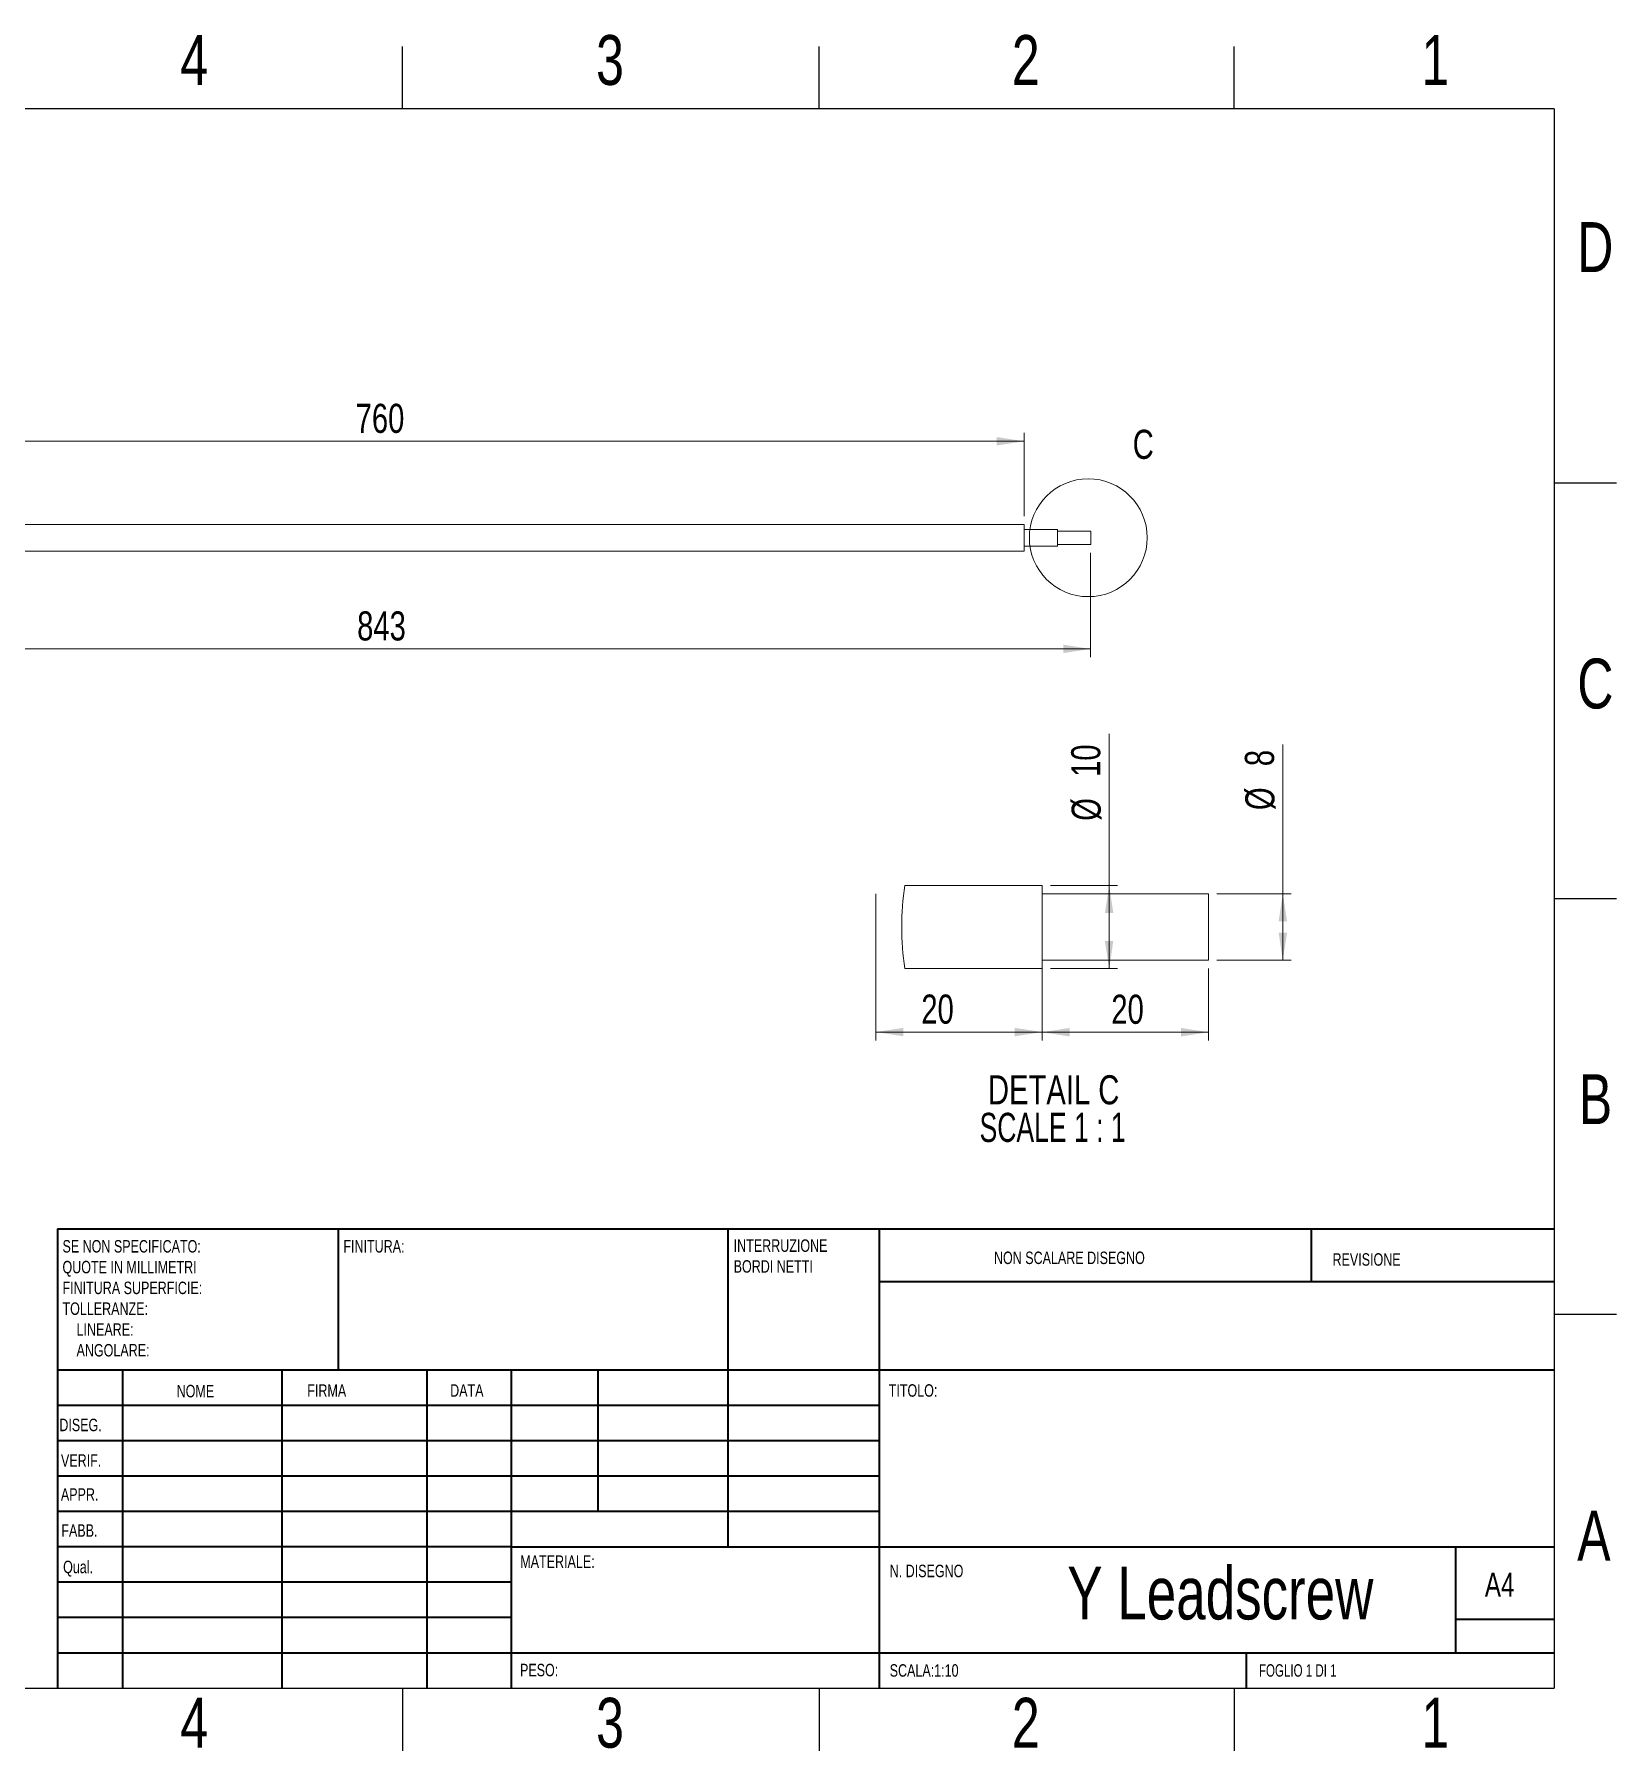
# Model space of a CAD drawing. Header units: millimetres. Extents: x 3 to 295, y 3 to 209.
# Drawn here: x 104.2 to 294.5, y 2.5 to 208.9 of the extents above; entities that cross this region are included whole.
import ezdxf

# ---------------------------------------------------------------- set-up
doc = ezdxf.new("R2010")
doc.units = ezdxf.units.MM
doc.styles.add('SLDTEXTSTYLE0', font='TXT', dxfattribs={"width": 0.75})
doc.styles.add('SLDTEXTSTYLE1', font='TXT', dxfattribs={"width": 0.692308})
doc.styles.add('SLDTEXTSTYLE2', font='TXT', dxfattribs={"width": 0.681818})
doc.dimstyles.new('SLDDIMSTYLE0', dxfattribs={"dimtxt": 3.5, "dimasz": 3.302, "dimexe": 0, "dimexo": 0.0625, "dimgap": 0.875, "dimtad": 1, "dimlfac": 5, "dimrnd": 1e-09, "dimzin": 12, "dimdsep": 46, "dimtxsty": 'SLDTEXTSTYLE0', "dimsah": 1, "dimcen": 0.09, "dimadec": 0, "dimazin": 3, "dimtfac": 1, "dimtofl": 0, "dimtmove": 0, "dimatfit": 3, "dimfxl": 1, "dimfrac": 2, "dimtolj": 1, "dimtzin": 12, "dimarcsym": 0})
doc.dimstyles.new('SLDDIMSTYLE2', dxfattribs={"dimtxt": 3.5, "dimasz": 3.302, "dimexe": 0, "dimexo": 0.0625, "dimgap": 0.875, "dimtad": 1, "dimrnd": 1e-09, "dimzin": 12, "dimdsep": 46, "dimtxsty": 'SLDTEXTSTYLE0', "dimsah": 1, "dimcen": 0.09, "dimadec": 0, "dimazin": 3, "dimtfac": 1, "dimtofl": 0, "dimtmove": 0, "dimatfit": 3, "dimfxl": 1, "dimfrac": 2, "dimtolj": 1, "dimtzin": 12, "dimarcsym": 0})

# ---------------------------------------------------------------- blocks, each defined once
blk = doc.blocks.new('SW_NOTE_0')
at = {"color": 0, "linetype": 'Continuous', "lineweight": 0, "char_height": 1.5, "attachment_point": 1, "style": 'SLDTEXTSTYLE0'}
for s, insert in [('SE NON SPECIFICATO:', (0, 1.93)), ('QUOTE IN MILLIMETRI', (0, -0.57)), ('FINITURA SUPERFICIE:', (0, -3.07)), ('TOLLERANZE:', (0, -5.57)), ('LINEARE:', (1.69, -8.07)), ('ANGOLARE:', (1.69, -10.57))]:
    blk.add_mtext(s, dxfattribs=dict(at, insert=insert))
blk = doc.blocks.new('SW_NOTE_1')
at = {"color": 0, "linetype": 'Continuous', "lineweight": 0, "char_height": 1.5, "attachment_point": 1, "style": 'SLDTEXTSTYLE0'}
for s, insert in [('INTERRUZIONE', (0, 1.93)), ('BORDI NETTI', (0, -0.57))]:
    blk.add_mtext(s, dxfattribs=dict(at, insert=insert))
blk = doc.blocks.new('_D')
at = {"color": 7, "linetype": 'Continuous', "lineweight": 0}
for p, q in [((231.24, 146.6), (231.24, 134.02)), ((62.64, 146.51), (62.64, 134.02)), ((231.24, 135.02), (62.64, 135.02))]:
    blk.add_line(p, q, dxfattribs=at)
for points in [[(62.64, 135.02), (65.95, 134.52), (65.95, 135.53)], [(231.24, 135.02), (227.94, 135.53), (227.94, 134.52)]]:
    blk.add_solid(points, dxfattribs=at)
at = {"color": 7, "linetype": 'Continuous', "lineweight": 0, "insert": (143.03, 139.54), "char_height": 3.5, "attachment_point": 1, "style": 'SLDTEXTSTYLE0'}
blk.add_mtext('843', dxfattribs=at)
blk = doc.blocks.new('_D_1')
at = {"color": 7, "linetype": 'Continuous', "lineweight": 0}
for p, q in [((71.24, 151), (71.24, 161)), ((223.24, 160), (71.24, 160)), ((223.24, 151), (223.24, 161))]:
    blk.add_line(p, q, dxfattribs=at)
for points in [[(71.24, 160), (74.55, 159.49), (74.55, 160.51)], [(223.24, 160), (219.94, 160.51), (219.94, 159.49)]]:
    blk.add_solid(points, dxfattribs=at)
at = {"color": 7, "linetype": 'Continuous', "lineweight": 0, "insert": (142.85, 164.51), "char_height": 3.5, "attachment_point": 1, "style": 'SLDTEXTSTYLE0'}
blk.add_mtext('760', dxfattribs=at)
blk = doc.blocks.new('_D_8')
at = {"color": 7, "linetype": 'Continuous', "lineweight": 0}
for p, q in [((205.41, 105.57), (205.41, 87.94)), ((225.41, 105.57), (225.41, 87.94)), ((225.41, 88.94), (205.41, 88.94))]:
    blk.add_line(p, q, dxfattribs=at)
for points in [[(205.41, 88.94), (208.71, 88.43), (208.71, 89.44)], [(225.41, 88.94), (222.11, 89.44), (222.11, 88.43)]]:
    blk.add_solid(points, dxfattribs=at)
at = {"color": 7, "linetype": 'Continuous', "lineweight": 0, "insert": (210.88, 93.45), "char_height": 3.5, "attachment_point": 1, "style": 'SLDTEXTSTYLE0'}
blk.add_mtext('20', dxfattribs=at)
blk = doc.blocks.new('_D_9')
at = {"color": 7, "linetype": 'Continuous', "lineweight": 0}
for p, q in [((233.47, 106.57), (233.47, 124.8)), ((226.41, 106.57), (234.47, 106.57)), ((233.47, 106.57), (233.47, 96.57)), ((226.41, 96.57), (234.47, 96.57))]:
    blk.add_line(p, q, dxfattribs=at)
for points in [[(233.47, 106.57), (232.96, 103.27), (233.97, 103.27)], [(233.47, 96.57), (233.97, 99.88), (232.96, 99.88)]]:
    blk.add_solid(points, dxfattribs=at)
at = {"color": 7, "linetype": 'Continuous', "lineweight": 0, "char_height": 3.5, "attachment_point": 1, "rotation": 90, "style": 'SLDTEXTSTYLE0'}
for s, insert in [('10', (228.9, 119.63)), ('%%c', (228.95, 114.35))]:
    blk.add_mtext(s, dxfattribs=dict(at, insert=insert))
blk = doc.blocks.new('_D_10')
at = {"color": 7, "linetype": 'Continuous', "lineweight": 0}
for p, q in [((254.35, 105.57), (254.35, 123.51)), ((246.41, 105.57), (255.35, 105.57)), ((254.35, 105.57), (254.35, 97.57)), ((246.41, 97.57), (255.35, 97.57))]:
    blk.add_line(p, q, dxfattribs=at)
for points in [[(254.35, 105.57), (253.85, 102.27), (254.86, 102.27)], [(254.35, 97.57), (254.86, 100.88), (253.85, 100.88)]]:
    blk.add_solid(points, dxfattribs=at)
at = {"color": 7, "linetype": 'Continuous', "lineweight": 0, "char_height": 3.5, "attachment_point": 1, "rotation": 90, "style": 'SLDTEXTSTYLE0'}
for s, insert in [('8', (249.79, 120.92)), ('%%c', (249.84, 115.64))]:
    blk.add_mtext(s, dxfattribs=dict(at, insert=insert))
blk = doc.blocks.new('_D_11')
at = {"color": 7, "linetype": 'Continuous', "lineweight": 0}
for p, q in [((225.41, 96.57), (225.41, 87.92)), ((245.41, 96.57), (245.41, 87.92)), ((225.41, 88.92), (245.41, 88.92))]:
    blk.add_line(p, q, dxfattribs=at)
for points in [[(225.41, 88.92), (228.71, 88.41), (228.71, 89.43)], [(245.41, 88.92), (242.11, 89.43), (242.11, 88.41)]]:
    blk.add_solid(points, dxfattribs=at)
at = {"color": 7, "linetype": 'Continuous', "lineweight": 0, "insert": (233.73, 93.43), "char_height": 3.5, "attachment_point": 1, "style": 'SLDTEXTSTYLE0'}
blk.add_mtext('20', dxfattribs=at)
blk = doc.blocks.new('SW_NOTE_4')
at = {"color": 0, "linetype": 'Continuous', "lineweight": 0, "char_height": 3.5, "attachment_point": 2}
for s, insert, style in [('DETAIL C', (9.68, 4.51), 'SLDTEXTSTYLE0'), ('SCALE 1 : 1', (9.55, -0.01), 'SLDTEXTSTYLE2')]:
    blk.add_mtext(s, dxfattribs=dict(at, insert=insert, style=style))

msp = doc.modelspace()

# ---------------------------------------------------------------- linework, layer by layer
at = {"color": 7, "linetype": 'Continuous'}
for p, q in [((148.5, 200), (148.5, 207.5)), ((198.6, 200), (198.6, 207.5)), ((248.5, 200), (248.5, 207.5)), ((287, 200), (10, 200)), ((287, 200), (287, 10)), ((287, 155), (294.5, 155)), ((287, 105), (294.5, 105)), ((287, 55), (294.5, 55)), ((10, 10), (287, 10)), ((148.5, 10), (148.5, 2.5)), ((198.6, 10), (198.6, 2.5)), ((248.5, 10), (248.5, 2.5))]:
    msp.add_line(p, q, dxfattribs=at)
at = {"color": 7, "linetype": 'Continuous', "lineweight": 0}
for p, q in [((287, 155), (294.5, 155)), ((287, 65.25), (287, 10)), ((99.8, 10), (287, 10))]:
    msp.add_line(p, q, dxfattribs=at)
at = {"color": 7, "linetype": 'Continuous', "lineweight": 15}
for p, q in [((223.2445, 149.9997), (71.2445, 149.9997)), ((223.2445, 148.3997), (223.2445, 149.9997)), ((227.2445, 149.3997), (223.2445, 149.3997)), ((227.2445, 148.3997), (227.2445, 149.3997)), ((231.2445, 149.1997), (227.2445, 149.1997)), ((231.2445, 148.3997), (231.2445, 149.1997)), ((71.2445, 146.7997), (223.2445, 146.7997)), ((223.2445, 146.7997), (223.2445, 148.3997)), ((223.2445, 147.3997), (227.2445, 147.3997)), ((227.2445, 147.3997), (227.2445, 148.3997)), ((227.2445, 147.5997), (231.2445, 147.5997)), ((231.2445, 147.5997), (231.2445, 148.3997)), ((225.4078, 106.5746), (208.8795, 106.5746)), ((225.4078, 101.5746), (225.4078, 106.5746)), ((245.4078, 105.5746), (225.4078, 105.5746)), ((245.4078, 101.5746), (245.4078, 105.5746)), ((225.4078, 96.5746), (225.4078, 101.5746)), ((245.4078, 97.5746), (245.4078, 101.5746)), ((225.4078, 97.5746), (245.4078, 97.5746)), ((208.8795, 96.5746), (225.4078, 96.5746))]:
    msp.add_line(p, q, dxfattribs=at)
at = {"color": 7, "linetype": 'Continuous', "lineweight": 40}
for p, q in [((107, 65.25), (287, 65.25)), ((107, 65.25), (107, 10)), ((140.8, 48.25), (140.8, 65.25)), ((187.6, 65.25), (187.6, 27)), ((205.8, 65.25), (205.8, 10)), ((257.8, 58.875), (257.8, 65.25)), ((287, 58.875), (205.8, 58.875)), ((287, 48.25), (107, 48.25)), ((114.8, 48.25), (114.8, 10)), ((133.991, 48.25), (133.991, 10)), ((151.3989, 48.25), (151.3989, 10)), ((161.6, 10), (161.6, 48.25)), ((172, 31.25), (172, 48.25)), ((205.8, 44), (107, 44)), ((205.8, 39.75), (107, 39.75)), ((205.8, 35.5), (107, 35.5)), ((205.8, 31.25), (107, 31.25)), ((161.6, 27), (107, 27)), ((161.6, 27), (287, 27)), ((275.1676, 14.25), (275.1676, 27)), ((161.6, 22.7499), (107, 22.7499)), ((161.6, 18.5), (107, 18.5)), ((287, 18.2925), (275.1676, 18.2925)), ((107, 14.25), (287, 14.25)), ((250, 10), (250, 14.25))]:
    msp.add_line(p, q, dxfattribs=at)
at = {"color": 7, "linetype": 'Continuous', "lineweight": 0}
msp.add_circle((230.9571, 148.3997), 7.0892, dxfattribs=at)
msp.add_arc((243.972, 101.5746), 35.4469, 171.891037, 188.108963, dxfattribs=at)

# ---------------------------------------------------------------- block references
for name, p in [('SW_NOTE_4', (217.113, 79.2329)), ('SW_NOTE_1', (188.3092, 62.0695)), ('SW_NOTE_0', (107.5937, 61.9874))]:
    msp.add_blockref(name, p, dxfattribs=at)

# ---------------------------------------------------------------- texts
for s, insert, char_height, attachment_point, style in [('4', (123.4396, 208.8596), 6, 2, 'SLDTEXTSTYLE0'), ('3', (173.4396, 208.8596), 6, 2, 'SLDTEXTSTYLE0'), ('2', (223.4396, 208.8596), 6, 2, 'SLDTEXTSTYLE0'), ('1', (272.6896, 208.8596), 6, 2, 'SLDTEXTSTYLE0'), ('D', (291.9312, 186.3596), 6, 2, 'SLDTEXTSTYLE0'), ('C', (236.2971, 161.385), 3.5, 1, 'SLDTEXTSTYLE0'), ('C', (291.9375, 133.8596), 6, 2, 'SLDTEXTSTYLE0'), ('B', (291.9542, 83.8596), 6, 2, 'SLDTEXTSTYLE0'), ('FINITURA:', (141.3713, 63.9193), 1.5, 1, 'SLDTEXTSTYLE0'), ('NON SCALARE DISEGNO', (219.6146, 62.533), 1.5, 1, 'SLDTEXTSTYLE0'), ('REVISIONE', (260.3276, 62.3349), 1.5, 1, 'SLDTEXTSTYLE0'), ('NOME', (121.3222, 46.5015), 1.5, 1, 'SLDTEXTSTYLE0'), ('FIRMA', (137.0336, 46.5618), 1.5, 1, 'SLDTEXTSTYLE0'), ('DATA', (154.2147, 46.5762), 1.5, 1, 'SLDTEXTSTYLE0'), ('TITOLO:', (206.9562, 46.5762), 1.5, 1, 'SLDTEXTSTYLE0'), ('DISEG.', (107.2121, 42.4297), 1.5, 1, 'SLDTEXTSTYLE0'), ('VERIF.', (107.4105, 38.1544), 1.5, 1, 'SLDTEXTSTYLE0'), ('APPR.', (107.4017, 34.0643), 1.5, 1, 'SLDTEXTSTYLE0'), ('A', (291.7604, 31.3596), 6, 2, 'SLDTEXTSTYLE0'), ('FABB.', (107.4552, 29.7337), 1.5, 1, 'SLDTEXTSTYLE0'), ('Qual.', (107.669, 25.3496), 1.5, 1, 'SLDTEXTSTYLE0'), ('MATERIALE:', (162.6459, 25.9861), 1.5, 1, 'SLDTEXTSTYLE0'), ('N. DISEGNO', (207.074, 24.8686), 1.5, 1, 'SLDTEXTSTYLE0'), ('Y Leadscrew', (246.837, 24.6317), 6.35, 2, 'SLDTEXTSTYLE0'), ('A4', (278.6435, 23.9218), 2.91042, 1, 'SLDTEXTSTYLE0'), ('PESO:', (162.6178, 12.9493), 1.4986, 1, 'SLDTEXTSTYLE0'), ('SCALA:1:10', (207.074, 12.9001), 1.5, 1, 'SLDTEXTSTYLE0'), ('FOGLIO 1 DI 1', (251.4783, 12.9001), 1.5, 1, 'SLDTEXTSTYLE1'), ('4', (123.4396, 8.8596), 6, 2, 'SLDTEXTSTYLE0'), ('3', (173.4396, 8.8596), 6, 2, 'SLDTEXTSTYLE0'), ('2', (223.4396, 8.8596), 6, 2, 'SLDTEXTSTYLE0'), ('1', (272.6896, 8.8596), 6, 2, 'SLDTEXTSTYLE0')]:
    msp.add_mtext(s, dxfattribs=dict(at, insert=insert, char_height=char_height, attachment_point=attachment_point, style=style))

# ---------------------------------------------------------------- dimensions: what is measured, and where the dimension line sits
for base, p1, p2, dimstyle, picture, middle in [((71.2445, 159.9997), (223.2445, 149.9997), (71.2445, 149.9997), 'SLDDIMSTYLE0', '_D_1', (146.7251, 159.9997)), ((62.6445, 135.0242), (231.2445, 147.5997), (62.6445, 147.5115), 'SLDDIMSTYLE0', '_D', (146.909, 135.0242)), ((205.4078, 88.9363), (225.4078, 106.5746), (205.4078, 106.5746), 'SLDDIMSTYLE2', '_D_8', (213.4665, 88.9363)), ((245.4078, 88.9193), (225.4078, 97.5746), (245.4078, 97.5746), 'SLDDIMSTYLE2', '_D_11', (236.3145, 88.9193))]:
    dim = msp.add_linear_dim(base=base, p1=p1, p2=p2, dimstyle=dimstyle, dxfattribs=at)
    dim.commit()
    dim.dimension.update_dxf_attribs({"geometry": picture, "text_midpoint": middle, "dimtype": 160})
for base, p1, p2, picture, middle in [((233.4665, 96.5746), (225.4078, 106.5746), (225.4078, 96.5746), '_D_9', (233.4665, 119.5746)), ((254.3547, 97.5746), (245.4078, 105.5746), (245.4078, 97.5746), '_D_10', (254.3547, 119.5746))]:
    dim = msp.add_linear_dim(base=base, p1=p1, p2=p2, angle=90, text='%%c<>', dimstyle='SLDDIMSTYLE2', dxfattribs=at)
    dim.commit()
    dim.dimension.update_dxf_attribs({"geometry": picture, "text_midpoint": middle, "dimtype": 160})

doc.saveas('drawing.dxf')
